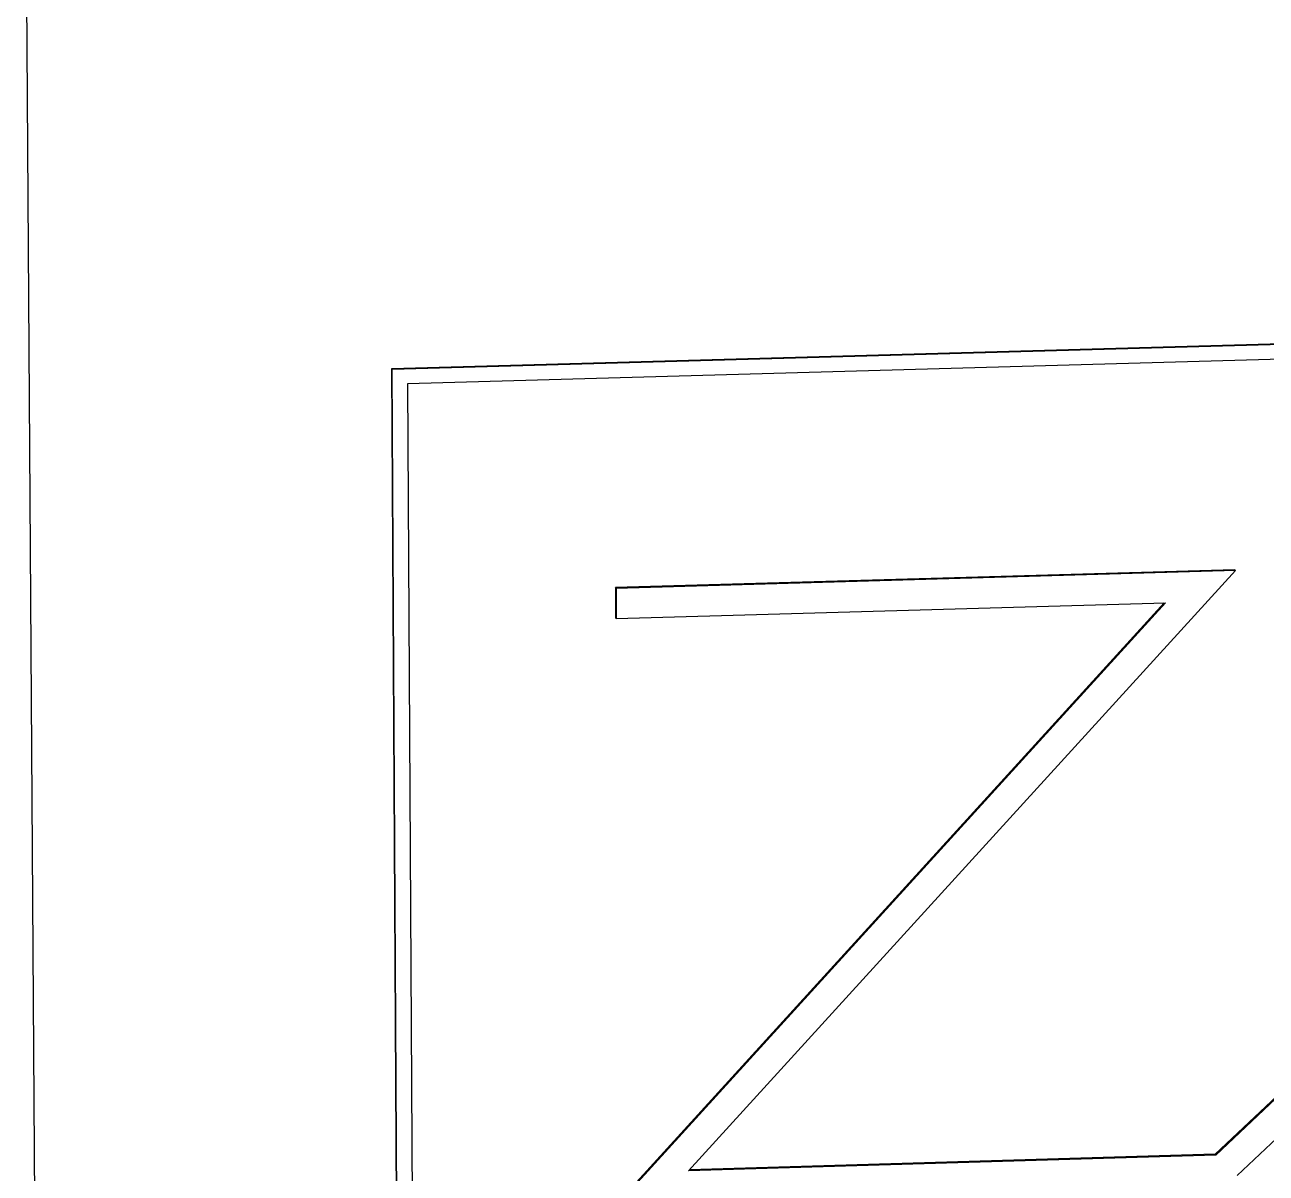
# Model space of a CAD drawing. Header units: millimetres. Extents: x -665 to 1920, y -373 to 1434.
# Drawn here: x -18.23 to 3.8, y 334.92 to 355.31 of the extents above; entities that cross this region are included whole.
import ezdxf

# ---------------------------------------------------------------- set-up
doc = ezdxf.new("R2010")
doc.units = ezdxf.units.MM
doc.header["$MEASUREMENT"] = 0
doc.layers.add('Domyślny', color=7, linetype='Continuous', true_color=0x000000)
doc.layers.add('Utwórz2D linie widoczne', color=7, linetype='Continuous', true_color=0x000000)

msp = doc.modelspace()

# ---------------------------------------------------------------- linework, layer by layer
at = {"layer": 'Domyślny'}
msp.add_line((-15.891, 13.366), (-18.233, 360.947), dxfattribs=at)
at = {"layer": 'Utwórz2D linie widoczne'}
for p, q in [((-11.722, 349.21), (18.312, 350.058)), ((-11.712, 349.196), (18.323, 350.045)), ((18.056, 349.771), (-11.441, 348.936)), ((-11.556, 319.439), (-11.722, 349.21)), ((-11.712, 349.196), (-11.722, 349.21)), ((-11.546, 319.423), (-11.712, 349.196)), ((-11.441, 348.936), (-11.28, 319.696)), ((14.207, 345.95), (2.892, 335.26)), ((14.218, 345.936), (2.903, 335.245)), ((3.243, 345.635), (-7.751, 345.32)), ((3.254, 345.621), (-7.741, 345.306)), ((-6.454, 334.967), (3.254, 345.621)), ((3.254, 345.621), (3.243, 345.635)), ((-7.751, 345.32), (-7.748, 344.786)), ((-7.741, 345.306), (-7.751, 345.32)), ((-7.741, 345.306), (-7.738, 344.772)), ((-7.738, 344.772), (2.013, 345.052)), ((1.989, 345.052), (-7.698, 334.415)), ((2.013, 345.052), (-7.688, 334.4)), ((-7.738, 344.772), (-7.748, 344.786)), ((3.282, 334.882), (13.689, 344.701)), ((2.903, 335.245), (-6.454, 334.967)), ((2.892, 335.26), (-6.44, 334.982)), ((2.903, 335.245), (2.892, 335.26))]:
    msp.add_line(p, q, dxfattribs=at)

doc.saveas('drawing.dxf')
